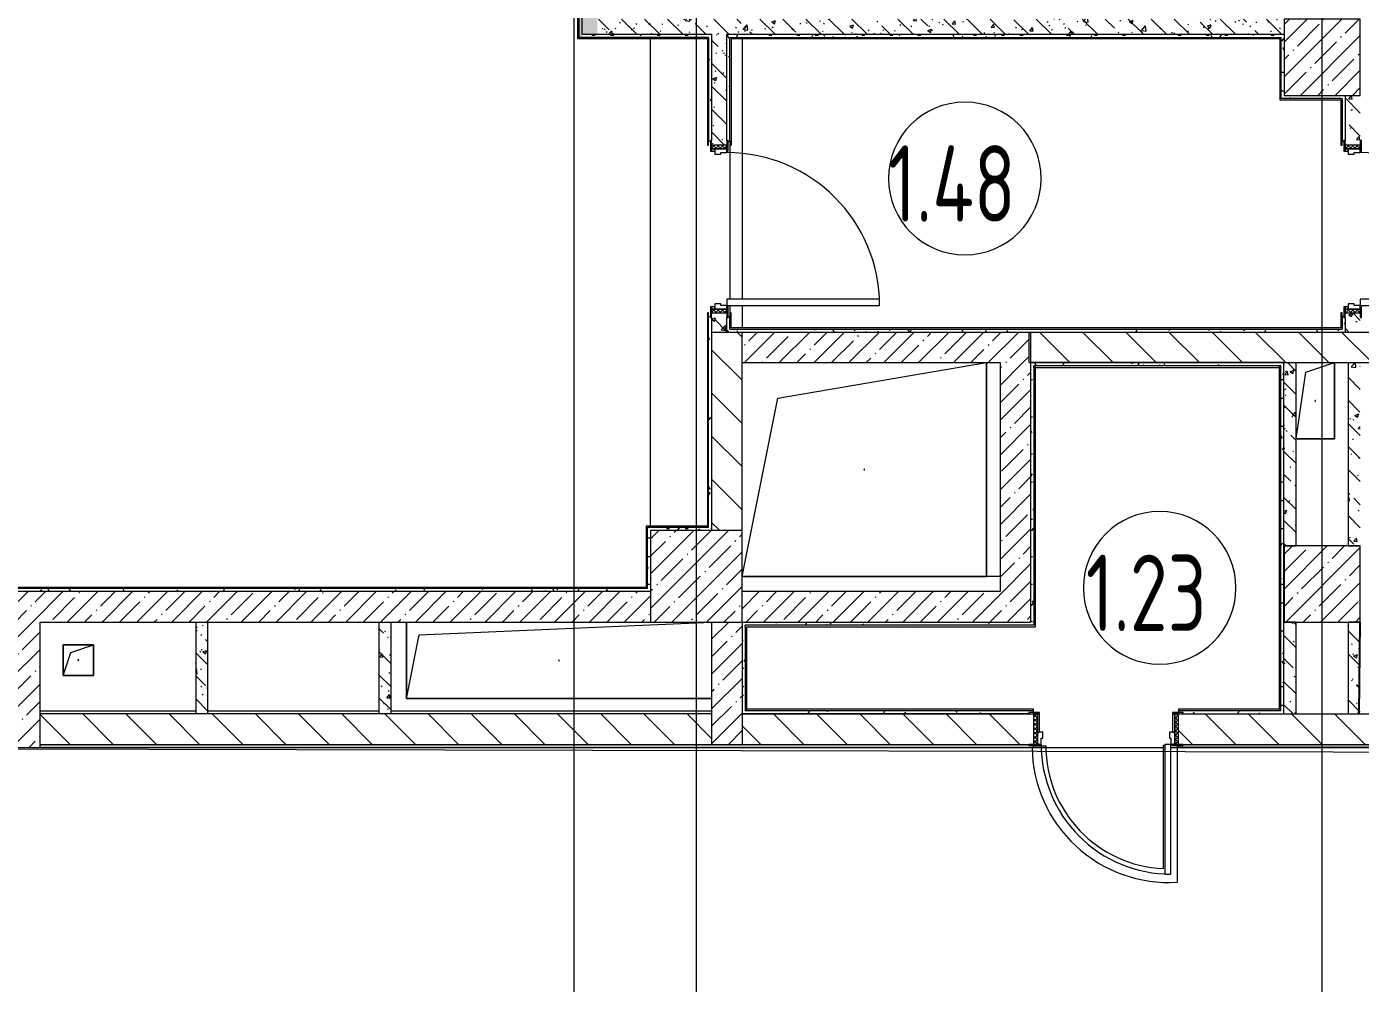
# Model space of a CAD drawing. Header units: millimetres. Extents: x -1113 to 415037, y -3642 to 354837.
# Drawn here: x 62137 to 70875, y 9199 to 15464 of the extents above; entities that cross this region are included whole.
import ezdxf

# ---------------------------------------------------------------- set-up
doc = ezdxf.new("R2010")
doc.units = ezdxf.units.MM
for name, color, linetype, lineweight in [('A-AREA-BNDY', 7, 'Continuous', 5), ('A-AREA-IDEN', 7, 'Continuous', 9), ('A-DOOR-2', 7, 'Continuous', 5), ('A-DOOR-FRAM-2', 7, 'Continuous', 5), ('A-FLOR', 7, 'Continuous', 9), ('A-GENM', 7, 'Continuous', 9), ('A-WALL', 7, 'Continuous', 5), ('I-WALL', 7, 'Continuous', 5), ('S-COLS', 7, 'Continuous', 9), ('S-COLS-1', 7, 'Continuous', 5), ('Оси', 7, 'Continuous', 9)]:
    doc.layers.add(name, color=color, linetype=linetype, lineweight=lineweight)
for name, color, linetype, lineweight, true_color in [('A-DOOR-1', 7, 'Continuous', 5, 0xc0c0c0), ('A-DOOR-FRAM-1', 7, 'Continuous', 5, 0xc0c0c0), ('A-WALL-1', 9, 'Continuous', 5, 0x808080), ('A-WALL-FNSH-1', 9, 'Continuous', 5, 0x808080)]:
    doc.layers.add(name, color=color, linetype=linetype, lineweight=lineweight, true_color=true_color)
doc.styles.add('СПДС', font='ГОСТ тип А.ttf', dxfattribs={"width": 0.9})
pattern_1 = [(135, (64.7, -136.06), (-150.8683, -150.8683), [213.36, -35.56, 7.112, -35.56]), (135, (64.7, 14.71), (-150.8683, -150.8683), []), (50, (64.7, -136.06), (255.05767, -22.3145), [26.67, -293.37]), (355, (64.7, -136.06), (-49.3404, 267.4791), [21.336, -234.696]), (100.451, (85.96, -137.92), (205.7195, 245.1636), [22.666, -249.326]), (46.184, (64.7, -64.94), (379.511, -58.86), [40.005, -440.055]), (96.636, (96.33, -69.85), (332.3634, 346.399), [33.999, -373.989]), (351.184, (64.7, -64.94), (332.3669, 346.3953), [32.004, -352.044]), (21, (100.26, -82.72), (212.2602, -143.1711), [26.67, -293.37]), (326, (100.26, -82.72), (86.5224, 257.8632), [21.336, -234.696]), (71.451, (117.95, -94.65), (298.78395, 114.6901), [22.666, -249.326]), (37.5, (64.7, -136.06), (4.32385, 118.37751), [6.706, -225.146, 6.706, -231.546, -235.585]), (37.5, (64.7, -136.06), (4.32385, 118.37751), [-470.103, 6.706, -228.879]), (7.5, (64.7, -136.06), (93.54758, 140.2533), [6.706, -129.134, 6.706, -219.812, -89.789]), (7.5, (64.7, -136.06), (93.54758, 140.2533), [-362.356, 6.706, -83.083]), (327.5, (-14.6, -136.06), (189.82734, -8.02019), [6.706, -82.194, 6.706, -270.662, -368.046]), (327.5, (-14.6, -136.06), (189.82734, -8.02019), [-366.268, 6.706, -361.34]), (317.5, (-50.16, -136.06), (207.38114, 35.59764), [6.706, -108.864, 6.706, -177.495, -261.366]), (317.5, (-50.16, -136.06), (207.38114, 35.59764), [-299.771, 6.706, -254.66])]
pattern_2 = [(45, (64.7, -136.06), (-114.04925, 114.04925), []), (45, (178.75, -136.06), (-114.04925, 114.04925), [201.612, -40.322, 6.706, -33.617])]
pattern_3 = [(135, (1751.41, 114.685), (-14.14214, -14.14214), []), (225, (1751.41, 114.685), (14.14214, -14.14214), [])]
pattern_4 = [(45, (-371.384, 114.685), (-14.1421, 14.1421), []), (135, (-371.384, 114.685), (-14.1421, -14.1421), [])]
pattern_5 = [(135, (64.7, -136.06), (-141.42136, -141.42136), [])]
pattern_6 = [(0, (64.7, -136.06), (243.84, 60.96), [20.117, -162.763, 20.117, -162.763, -975.36]), (0, (64.7, -136.06), (243.84, 60.96), [-365.76, 20.117, -345.643, 20.117, -162.763, -426.72]), (0, (64.7, -136.06), (243.84, 60.96), [-914.4, 20.117, -101.803, 20.117, -284.683]), (120, (156.14, -105.58), (-174.71291, 180.691634), [20.117, -162.763, 20.117, -162.763, -975.36]), (120, (156.14, -105.58), (-174.71291, 180.691634), [-365.76, 20.117, -345.643, 20.117, -162.763, -426.72]), (120, (156.14, -105.58), (-174.71291, 180.691634), [-914.4, 20.117, -101.803, 20.117, -284.683]), (240, (186.62, 16.34), (-69.12709, -241.651634), [20.117, -162.763, 20.117, -162.763, -975.36]), (240, (186.62, 16.34), (-69.12709, -241.651634), [-365.76, 20.117, -345.643, 20.117, -162.763, -426.72]), (240, (186.62, 16.34), (-69.12709, -241.651634), [-914.4, 20.117, -101.803, 20.117, -284.683])]

# ---------------------------------------------------------------- blocks, each defined once
blk = doc.blocks.new('BSC_Колонна _Прямоугольная - 600х600-23205240-Объем проектирования 1 этажа')
at = {"layer": 'S-COLS-1'}
h = blk.add_hatch(dxfattribs=at)
h.set_pattern_fill('FP_20', color=256, style=0, pattern_type=2)
h.set_pattern_definition([(45, (-66460, -12000), (-114.04925, 114.04925), []), (45, (-66345.95, -12000), (-114.04925, 114.04925), [201.613, -40.323, 6.706, -33.617])])
h.paths.add_polyline_path([(300, -300), (300, 300), (-300, 300), (-300, -300), (266.8, -300)])
for p, q in [((300, 300), (-300, 300)), ((-300, 300), (-300, -300)), ((300, -300), (300, 300)), ((-300, -300), (300, -300))]:
    blk.add_line(p, q, dxfattribs=at)
blk = doc.blocks.new('110_Дверь_СКБ_1Ст_Внутренняя1 - Д-11 1100x2100h_кладовые _все__ коридор _между помещениями блока столовой__ моечные _все_-32089444-Объем проектирования 1 этажа')
at = {"layer": 'A-DOOR-2'}
h = blk.add_hatch(dxfattribs=at)
h.set_pattern_fill('FP_44', color=256, style=0, pattern_type=2)
h.set_pattern_definition(pattern_3)
h.paths.add_polyline_path([(537.5, -50), (562.5, -50), (562.5, 50), (537.5, 48.6)])
at = {"layer": 'A-DOOR-FRAM-2'}
h = blk.add_hatch(dxfattribs=at)
h.set_pattern_fill('FP_45', color=256, style=0, pattern_type=2)
h.set_pattern_definition(pattern_4)
h.paths.add_polyline_path([(-537.5, -50), (-512.5, -50), (-512.5, 50), (-537.5, 50)])
at = {"layer": 'A-DOOR-1'}
for p, q in [((512.5, 1050), (472.5, 1050)), ((472.5, 1050), (472.5, 50)), ((512.5, 50), (512.5, 1050)), ((472.5, 50), (512.5, 50))]:
    blk.add_line(p, q, dxfattribs=at)
blk.add_arc((512.5, 50), 1000, 90, 180, dxfattribs=at)
at = {"layer": 'A-DOOR-FRAM-1'}
for p, q in [((-497.5, 58), (-567.5, 58)), ((-567.5, 58), (-567.5, 50)), ((-567.5, 50), (-497.5, 50)), ((-512.5, 50), (-537.5, 50)), ((-537.5, 50), (-537.5, -50)), ((-487.5, 50), (-512.5, 50)), ((-512.5, 50), (-512.5, -30)), ((-512.5, -50), (-512.5, 50)), ((-497.5, 50), (-512.5, 50)), ((-512.5, 50), (-512.5, 49)), ((-512.5, 49), (-497.5, 49)), ((-497.5, 50), (-497.5, 58)), ((-497.5, 49), (-497.5, 50)), ((-487.5, 10), (-487.5, 50)), ((-477.5, 10), (-487.5, 10)), ((-477.5, -30), (-477.5, 10)), ((512.5, 10), (502.5, 10)), ((502.5, 10), (502.5, -30)), ((512.5, 50), (512.5, 10)), ((537.5, 50), (512.5, 50)), ((592.5, 58), (522.5, 58)), ((522.5, 58), (522.5, 50)), ((537.5, 50), (522.5, 50)), ((522.5, 50), (522.5, 49)), ((522.5, 50), (592.5, 50)), ((522.5, 49), (537.5, 49)), ((537.5, -30), (537.5, 50)), ((562.5, 50), (537.5, 50)), ((537.5, 50), (537.5, -50)), ((537.5, 49), (537.5, 50)), ((562.5, -50), (562.5, 50)), ((592.5, 50), (592.5, 58)), ((-497.5, -50), (-567.5, -50)), ((-567.5, -50), (-567.5, -58)), ((-567.5, -58), (-497.5, -58)), ((-537.5, -50), (-512.5, -50)), ((-512.5, -30), (-477.5, -30)), ((-497.5, -30), (-512.5, -30)), ((-512.5, -30), (-512.5, -50)), ((-512.5, -50), (-497.5, -50)), ((-497.5, -50), (-497.5, -30)), ((-497.5, -58), (-497.5, -50)), ((502.5, -30), (537.5, -30)), ((537.5, -30), (522.5, -30)), ((522.5, -30), (522.5, -50)), ((522.5, -50), (537.5, -50)), ((592.5, -50), (522.5, -50)), ((522.5, -50), (522.5, -58)), ((522.5, -58), (592.5, -58)), ((537.5, -50), (537.5, -30)), ((537.5, -50), (562.5, -50)), ((592.5, -58), (592.5, -50))]:
    blk.add_line(p, q, dxfattribs=at)
blk = doc.blocks.new('110_Дверь_СКБ_1Ст_Внутренняя1 - Д-17д _Д-9_ 950x2100h_ПУИ_ С_У персонала-V65-Объем проектирования 1 этажа')
at = {"layer": 'A-DOOR-2'}
h = blk.add_hatch(dxfattribs=at)
h.set_pattern_fill('FP_33', color=256, style=0, pattern_type=2)
h.set_pattern_definition([(135, (1826.41, 164.685), (-14.14214, -14.14214), []), (225, (1826.41, 164.685), (14.14214, -14.14214), [])])
h.paths.add_polyline_path([(486.3, 100), (462.5, 100), (462.5, -100), (487.5, -100), (487.5, 100)])
at = {"layer": 'A-DOOR-FRAM-2'}
h = blk.add_hatch(dxfattribs=at)
h.set_pattern_fill('FP_34', color=256, style=0, pattern_type=2)
h.set_pattern_definition([(45, (-296.384, 164.685), (-14.1421, 14.1421), []), (135, (-296.384, 164.685), (-14.1421, -14.1421), [])])
h.paths.add_polyline_path([(-437.5, 100), (-462.5, 100), (-462.5, -100), (-437.5, -99.2)])
at = {"layer": 'A-DOOR-1'}
for p, q in [((-412.5, 950), (-412.5, 100)), ((-372.5, 950), (-412.5, 950)), ((-372.5, 100), (-372.5, 950)), ((-412.5, 100), (-372.5, 100))]:
    blk.add_line(p, q, dxfattribs=at)
blk.add_arc((-412.5, 100), 850, 360, 90, dxfattribs=at)
at = {"layer": 'A-DOOR-FRAM-1'}
for p, q in [((-422.5, 108), (-492.5, 108)), ((-492.5, 108), (-492.5, 100)), ((-492.5, 100), (-422.5, 100)), ((-437.5, 100), (-462.5, 100)), ((-462.5, 100), (-462.5, -100)), ((-412.5, 100), (-437.5, 100)), ((-437.5, 100), (-437.5, 20)), ((-437.5, -100), (-437.5, 100)), ((-422.5, 100), (-437.5, 100)), ((-437.5, 100), (-437.5, 99)), ((-437.5, 99), (-422.5, 99)), ((-422.5, 100), (-422.5, 108)), ((-422.5, 99), (-422.5, 100)), ((-412.5, 60), (-412.5, 100)), ((437.5, 100), (437.5, 60)), ((462.5, 100), (437.5, 100)), ((517.5, 108), (447.5, 108)), ((447.5, 108), (447.5, 100)), ((462.5, 100), (447.5, 100)), ((447.5, 100), (447.5, 99)), ((447.5, 100), (517.5, 100)), ((447.5, 99), (462.5, 99)), ((462.5, 20), (462.5, 100)), ((487.5, 100), (462.5, 100)), ((462.5, 100), (462.5, -100)), ((462.5, 99), (462.5, 100)), ((487.5, -100), (487.5, 100)), ((517.5, 100), (517.5, 108)), ((-437.5, 20), (-402.5, 20)), ((-422.5, 20), (-437.5, 20)), ((-437.5, 20), (-437.5, -100)), ((-422.5, -100), (-422.5, 20)), ((-402.5, 60), (-412.5, 60)), ((-402.5, 20), (-402.5, 60)), ((437.5, 60), (427.5, 60)), ((427.5, 60), (427.5, 20)), ((427.5, 20), (462.5, 20)), ((462.5, 20), (447.5, 20)), ((447.5, 20), (447.5, -100)), ((462.5, -100), (462.5, 20)), ((-422.5, -100), (-492.5, -100)), ((-492.5, -100), (-492.5, -108)), ((-492.5, -108), (-422.5, -108)), ((-462.5, -100), (-437.5, -100)), ((-437.5, -100), (-422.5, -100)), ((-422.5, -108), (-422.5, -100)), ((447.5, -100), (462.5, -100)), ((517.5, -100), (447.5, -100)), ((447.5, -100), (447.5, -108)), ((447.5, -108), (517.5, -108)), ((462.5, -100), (487.5, -100)), ((517.5, -108), (517.5, -100))]:
    blk.add_line(p, q, dxfattribs=at)
blk = doc.blocks.new('BSC_Колонна _Прямоугольная - 500х500-V91-Объем проектирования 1 этажа')
at = {"layer": 'S-COLS-1'}
h = blk.add_hatch(dxfattribs=at)
h.set_pattern_fill('FP_109', color=256, style=0, pattern_type=2)
h.set_pattern_definition([(45, (-70560, -15400), (-114.04925, 114.04925), []), (45, (-70445.95, -15400), (-114.04925, 114.04925), [201.613, -40.323, 6.706, -33.617])])
h.paths.add_polyline_path([(-222.9, -250), (250, -250), (250, 250), (-250, 250), (-250, -250)])
for p, q in [((250, 250), (-250, 250)), ((-250, 250), (-250, -250)), ((250, -250), (250, 250)), ((-250, -250), (250, -250))]:
    blk.add_line(p, q, dxfattribs=at)
blk = doc.blocks.new('GM_Отверстие прямоугольное _в плите_ - Отверстие-V121-Объем проектирования 1 этажа')
at = {"layer": 'A-GENM'}
for p, q in [((-125, -250), (-62.5, 187.5)), ((-62.5, 187.5), (125, 250)), ((125, 250), (125, -250)), ((125, -250), (125, 250)), ((125, -250), (-125, -250)), ((-125, -250), (125, -250))]:
    blk.add_line(p, q, dxfattribs=at)
for start, end in [(360, 180), (180, 360)]:
    blk.add_arc((0, 0), 2.5, start, end, dxfattribs=at)
blk = doc.blocks.new('GM_Отверстие прямоугольное _в плите_ - Отверстие-V160-Объем проектирования 1 этажа')
at = {"layer": 'A-GENM'}
for p, q in [((-100, -100), (-100, 100)), ((-100, 100), (100, 100)), ((100, 100), (-100, 100)), ((-100, 100), (-100, -100)), ((-50, 50), (100, 100)), ((100, 100), (100, -100)), ((100, -100), (100, 100)), ((-100, -100), (-50, 50)), ((100, -100), (-100, -100)), ((-100, -100), (100, -100))]:
    blk.add_line(p, q, dxfattribs=at)
for start, end in [(360, 180), (180, 360)]:
    blk.add_arc((0, 0), 2.5, start, end, dxfattribs=at)
blk = doc.blocks.new('GM_Отверстие прямоугольное _в плите_ - Отверстие-21957768-Объем проектирования 1 этажа')
at = {"layer": 'A-GENM'}
for p, q in [((-1000, -250), (-1000, 250)), ((-1000, 250), (-1000, -250)), ((-916.7, 166.7), (1000, 250)), ((-1000, -250), (-916.7, 166.7)), ((1000, -250), (-1000, -250)), ((-1000, -250), (1000, -250))]:
    blk.add_line(p, q, dxfattribs=at)
for start, end in [(360, 180), (180, 360)]:
    blk.add_arc((0, 0), 2.5, start, end, dxfattribs=at)
blk = doc.blocks.new('GM_Отверстие прямоугольное _в плите_ - Отверстие-21957881-Объем проектирования 1 этажа')
at = {"layer": 'A-GENM'}
for p, q in [((-566.7, 466.7), (800, 700)), ((800, 700), (800, -700)), ((800, -700), (800, 700)), ((-800, -700), (-566.7, 466.7)), ((800, -700), (-800, -700)), ((-800, -700), (800, -700))]:
    blk.add_line(p, q, dxfattribs=at)
for start, end in [(360, 180), (180, 360)]:
    blk.add_arc((0, 0), 2.5, start, end, dxfattribs=at)
blk = doc.blocks.new('110_Дверь_СКБ_1Ст_Внутренняя1 - Д-12 EIW 1100x2100h_кладовые _все__ коридор _между помещениями блока столовой__ моечные _все_-32933558-Объем проектирования 1 этажа')
at = {"layer": 'A-DOOR-2'}
h = blk.add_hatch(dxfattribs=at)
h.set_pattern_fill('FP_44', color=256, style=0, pattern_type=2)
h.set_pattern_definition(pattern_3)
h.paths.add_polyline_path([(562.5, 50), (537.5, 50), (537.5, -50), (562.5, -50)])
at = {"layer": 'A-DOOR-FRAM-2'}
h = blk.add_hatch(dxfattribs=at)
h.set_pattern_fill('FP_45', color=256, style=0, pattern_type=2)
h.set_pattern_definition(pattern_4)
h.paths.add_polyline_path([(-512.5, 50), (-537.5, 50), (-537.5, -50), (-512.5, -50)])
at = {"layer": 'A-DOOR-1'}
for p, q in [((512.5, 1050), (472.5, 1050)), ((472.5, 1050), (472.5, 50)), ((512.5, 50), (512.5, 1050)), ((472.5, 50), (512.5, 50))]:
    blk.add_line(p, q, dxfattribs=at)
blk.add_arc((512.5, 50), 1000, 90, 180, dxfattribs=at)
at = {"layer": 'A-DOOR-FRAM-1'}
for p, q in [((-497.5, 58), (-567.5, 58)), ((-567.5, 58), (-567.5, 50)), ((-567.5, 50), (-497.5, 50)), ((-512.5, 50), (-537.5, 50)), ((-537.5, 50), (-537.5, -50)), ((-487.5, 50), (-512.5, 50)), ((-512.5, 50), (-512.5, -30)), ((-512.5, -50), (-512.5, 50)), ((-497.5, 50), (-512.5, 50)), ((-512.5, 50), (-512.5, 49)), ((-512.5, 49), (-497.5, 49)), ((-497.5, 50), (-497.5, 58)), ((-497.5, 49), (-497.5, 50)), ((-487.5, 10), (-487.5, 50)), ((-477.5, 10), (-487.5, 10)), ((-477.5, -30), (-477.5, 10)), ((512.5, 10), (502.5, 10)), ((502.5, 10), (502.5, -30)), ((512.5, 50), (512.5, 10)), ((537.5, 50), (512.5, 50)), ((592.5, 58), (522.5, 58)), ((522.5, 58), (522.5, 50)), ((537.5, 50), (522.5, 50)), ((522.5, 50), (522.5, 49)), ((522.5, 50), (592.5, 50)), ((522.5, 49), (537.5, 49)), ((537.5, -30), (537.5, 50)), ((562.5, 50), (537.5, 50)), ((537.5, 50), (537.5, -50)), ((537.5, 49), (537.5, 50)), ((562.5, -50), (562.5, 50)), ((592.5, 50), (592.5, 58)), ((-497.5, -50), (-567.5, -50)), ((-567.5, -50), (-567.5, -58)), ((-567.5, -58), (-497.5, -58)), ((-537.5, -50), (-512.5, -50)), ((-512.5, -30), (-477.5, -30)), ((-497.5, -30), (-512.5, -30)), ((-512.5, -30), (-512.5, -50)), ((-512.5, -50), (-497.5, -50)), ((-497.5, -50), (-497.5, -30)), ((-497.5, -58), (-497.5, -50)), ((502.5, -30), (537.5, -30)), ((537.5, -30), (522.5, -30)), ((522.5, -30), (522.5, -50)), ((522.5, -50), (537.5, -50)), ((592.5, -50), (522.5, -50)), ((522.5, -50), (522.5, -58)), ((522.5, -58), (592.5, -58)), ((537.5, -50), (537.5, -30)), ((537.5, -50), (562.5, -50)), ((592.5, -58), (592.5, -50))]:
    blk.add_line(p, q, dxfattribs=at)
blk = doc.blocks.new('Марка_Помещения - Номер-25198446-Объем проектирования 1 этажа')
at = {"layer": 'A-AREA-IDEN'}
for start, end in [(360, 180), (180, 360)]:
    blk.add_arc((0, 0), 2.5, start, end, dxfattribs=at)

msp = doc.modelspace()

# ---------------------------------------------------------------- hatches: boundary and pattern name
at = {"layer": 'I-WALL'}
h = msp.add_hatch(dxfattribs=at)
h.set_pattern_fill('FP_191', color=256, style=0, pattern_type=2)
h.set_pattern_definition(pattern_6)
h.paths.add_polyline_path([(65774.7, 15393.9), (65774.7, 15533.9), (65754.7, 15533.9), (65754.7, 15393.9), (65759.9, 15393.9)])
h.paths.add_polyline_path([(65774.7, 16393.9), (65774.7, 22663.9), (65754.7, 22663.9), (65754.7, 16393.9), (65759.9, 16393.9)])
h = msp.add_hatch(dxfattribs=at)
h.set_pattern_fill('FP_41', color=256, style=0, pattern_type=2)
h.set_pattern_definition(pattern_1)
h.paths.add_polyline_path([(65774.7, 15413.9), (65874.7, 15413.9), (65874.7, 15613.9), (65774.7, 15613.9), (65774.7, 15513.9)])
h.paths.add_polyline_path([(65774.7, 16313.9), (65874.7, 16313.9), (65874.7, 22663.9), (65774.7, 22663.9), (65774.7, 16393.9)])
h = msp.add_hatch(dxfattribs=at)
h.set_pattern_fill('FP_41', color=256, style=0, pattern_type=2)
h.set_pattern_definition(pattern_1)
h.paths.add_polyline_path([(68599.7, 15413.9), (68599.7, 15513.9), (65874.7, 15513.9), (65874.7, 15413.9), (68514.7, 15413.9)])
h = msp.add_hatch(dxfattribs=at)
h.set_pattern_fill('FP_41', color=256, style=0, pattern_type=2)
h.set_pattern_definition(pattern_1)
h.paths.add_polyline_path([(68619.7, 15413.9), (70374.7, 15413.9), (70374.7, 15513.9), (68599.7, 15513.9), (68599.7, 15413.9)])
h = msp.add_hatch(dxfattribs=at)
h.set_pattern_fill('FP_191', color=256, style=0, pattern_type=2)
h.set_pattern_definition(pattern_6)
h.paths.add_polyline_path([(66604.7, 15393.9), (66624.7, 15393.9), (66624.7, 15413.9), (65774.7, 15413.9), (65774.7, 15393.9), (66596.7, 15393.9)])
h = msp.add_hatch(dxfattribs=at)
h.set_pattern_fill('FP_191', color=256, style=0, pattern_type=2)
h.set_pattern_definition(pattern_6)
h.paths.add_polyline_path([(66624.7, 12163.9), (66624.6, 13558.9), (66616.7, 13558.9), (66616.7, 13563.9), (66604.7, 13563.9), (66604.7, 12163.9)])
h.paths.add_polyline_path([(66616.7, 14713.9), (66616.7, 14718.9), (66624.7, 14718.9), (66624.7, 15393.9), (66604.7, 15393.7), (66604.7, 14713.9)])
h = msp.add_hatch(dxfattribs=at)
h.set_pattern_fill('FP_41', color=256, style=0, pattern_type=2)
h.set_pattern_definition(pattern_1)
h.paths.add_polyline_path([(66624.7, 13463.9), (66724.7, 13463.9), (66724.7, 13588.9), (66624.7, 13588.9), (66624.7, 13481.5)])
h.paths.add_polyline_path([(66724.7, 14688.9), (66724.7, 15413.9), (66624.7, 15413.9), (66624.7, 14688.9)])
h = msp.add_hatch(dxfattribs=at)
h.set_pattern_fill('FP_191', color=256, style=0, pattern_type=2)
h.set_pattern_definition(pattern_6)
h.paths.add_polyline_path([(66724.7, 13463.9), (66744.7, 13463.9), (66744.7, 13563.9), (66732.7, 13563.9), (66732.7, 13558.9), (66724.7, 13558.9), (66724.7, 13483.5)])
h.paths.add_polyline_path([(66732.7, 14713.9), (66744.7, 14713.9), (66744.7, 15413.9), (66724.7, 15413.9), (66724.8, 14718.9), (66732.7, 14718.9)])
h = msp.add_hatch(dxfattribs=at)
h.set_pattern_fill('FP_191', color=256, style=0, pattern_type=2)
h.set_pattern_definition(pattern_6)
h.paths.add_polyline_path([(66744.7, 15393.9), (70374.7, 15393.9), (70374.7, 15413.9), (66744.7, 15413.9)])
h = msp.add_hatch(dxfattribs=at)
h.set_pattern_fill('FP_191', color=256, style=0, pattern_type=2)
h.set_pattern_definition(pattern_6)
h.paths.add_polyline_path([(70354.7, 14993.9), (70374.7, 14993.9), (70374.7, 15393.9), (70354.7, 15393.9), (70354.7, 15013.9)])
h = msp.add_hatch(dxfattribs=at)
h.set_pattern_fill('FP_191', color=256, style=0, pattern_type=2)
h.set_pattern_definition(pattern_6)
h.paths.add_polyline_path([(70746.7, 14993.9), (70774.7, 14993.9), (70774.7, 15013.9), (70374.7, 15013.9), (70374.7, 14993.9), (70401.8, 14993.9)])
h = msp.add_hatch(dxfattribs=at)
h.set_pattern_fill('FP_191', color=256, style=0, pattern_type=2)
h.set_pattern_definition(pattern_6)
h.paths.add_polyline_path([(70754.7, 13483.9), (70774.7, 13484), (70773.3, 13558.9), (70766.7, 13558.9), (70766.7, 13563.9), (70754.7, 13563.9), (70754.7, 13491.9)])
h.paths.add_polyline_path([(70754.7, 14713.9), (70766.7, 14713.9), (70766.7, 14718.9), (70774.7, 14718.9), (70774.7, 14993.9), (70754.7, 14993.5), (70754.7, 14910.4)])
h = msp.add_hatch(dxfattribs=at)
h.set_pattern_fill('FP_41', color=256, style=0, pattern_type=2)
h.set_pattern_definition(pattern_1)
h.paths.add_polyline_path([(70820.4, 13463.9), (70874.7, 13463.9), (70874.7, 13588.9), (70774.7, 13588.9), (70774.7, 13463.9), (70794.7, 13463.9)])
h.paths.add_polyline_path([(70874.7, 14688.9), (70874.7, 15013.9), (70774.7, 15013.9), (70774.7, 14688.9)])
h = msp.add_hatch(dxfattribs=at)
h.set_pattern_fill('FP_23', color=256, style=0, pattern_type=2)
h.set_pattern_definition(pattern_5)
h.paths.add_polyline_path([(66624.7, 12163.9), (66824.7, 12163.9), (66824.7, 13463.9), (66624.7, 13463.9), (66624.7, 12183.9)])
h = msp.add_hatch(dxfattribs=at)
h.set_pattern_fill('FP_191', color=256, style=0, pattern_type=2)
h.set_pattern_definition(pattern_6)
h.paths.add_polyline_path([(70774.7, 13463.9), (70774.7, 13483.9), (66744.7, 13483.9), (66744.7, 13463.9), (70754.7, 13463.9)])
h = msp.add_hatch(dxfattribs=at)
h.set_pattern_fill('FP_1', color=256, style=0, pattern_type=2)
h.set_pattern_definition(pattern_2)
h.paths.add_polyline_path([(68514.7, 13263.9), (68704.7, 13263.9), (68704.7, 13463.9), (66824.7, 13463.9), (66824.7, 13263.9), (68424.7, 13263.9)])
h = msp.add_hatch(dxfattribs=at)
h.set_pattern_fill('FP_23', color=256, style=0, pattern_type=2)
h.set_pattern_definition(pattern_5)
h.paths.add_polyline_path([(77344.5, 13263.9), (84764.7, 13263.9), (84764.7, 13463.9), (68714.7, 13463.9), (68714.7, 13263.9), (77286.3, 13263.9)])
h = msp.add_hatch(dxfattribs=at)
h.set_pattern_fill('FP_1', color=256, style=0, pattern_type=2)
h.set_pattern_definition(pattern_2)
h.paths.add_polyline_path([(68714.7, 11563.9), (68714.7, 13263.9), (68514.7, 13263.9), (68514.7, 11563.9), (68689.5, 11563.9)])
h = msp.add_hatch(dxfattribs=at)
h.set_pattern_fill('FP_191', color=256, style=0, pattern_type=2)
h.set_pattern_definition(pattern_6)
h.paths.add_polyline_path([(68714.7, 13243.9), (70354.5, 13243.9), (70354.2, 13263.9), (68714.7, 13263.9)])
h = msp.add_hatch(dxfattribs=at)
h.set_pattern_fill('FP_191', color=256, style=0, pattern_type=2)
h.set_pattern_definition(pattern_6)
h.paths.add_polyline_path([(68734.7, 11543.9), (68734.7, 13243.9), (68714.7, 13243.9), (68714.7, 11543.9), (68733.5, 11543.9)])
h = msp.add_hatch(dxfattribs=at)
h.set_pattern_fill('FP_191', color=256, style=0, pattern_type=2)
h.set_pattern_definition(pattern_6)
h.paths.add_polyline_path([(70354.5, 10983.9), (70374.5, 10983.9), (70374.5, 13263.9), (70354.5, 13263.9), (70354.5, 10984.3)])
h = msp.add_hatch(dxfattribs=at)
h.set_pattern_fill('FP_41', color=256, style=0, pattern_type=2)
h.set_pattern_definition(pattern_1)
h.paths.add_polyline_path([(70374.5, 10963.9), (70454.5, 10963.9), (70454.5, 11563.9), (70374.7, 11563.9), (70374.7, 12063.9), (70454.5, 12063.9), (70454.5, 13263.9), (70374.5, 13263.9), (70374.5, 10983.9)])
h = msp.add_hatch(dxfattribs=at)
h.set_pattern_fill('FP_41', color=256, style=0, pattern_type=2)
h.set_pattern_definition(pattern_1)
h.paths.add_polyline_path([(70874.7, 10963.9), (70874.7, 11563.9), (70794.7, 11563.9), (70794.7, 10963.9)])
h.paths.add_polyline_path([(70794.7, 12063.9), (70874.7, 12063.9), (70874.7, 13263.9), (70794.7, 13263.9), (70794.7, 12576.4)])
h = msp.add_hatch(dxfattribs=at)
h.set_pattern_fill('FP_191', color=256, style=0, pattern_type=2)
h.set_pattern_definition(pattern_6)
h.paths.add_polyline_path([(66224.7, 12163.9), (66604.7, 12163.9), (66604.6, 12183.9), (66204.7, 12183.9), (66204.7, 12163.9)])
h = msp.add_hatch(dxfattribs=at)
h.set_pattern_fill('FP_191', color=256, style=0, pattern_type=2)
h.set_pattern_definition(pattern_6)
h.paths.add_polyline_path([(66224.7, 11763.9), (66224.7, 12163.9), (66204.7, 12163.9), (66204.7, 11763.9)])
h = msp.add_hatch(dxfattribs=at)
h.set_pattern_fill('FP_191', color=256, style=0, pattern_type=2)
h.set_pattern_definition(pattern_6)
h.paths.add_polyline_path([(66204.7, 11763.9), (66204.7, 11783.9), (60824.7, 11783.9), (60824.7, 11763.9), (66071, 11763.9)])
h = msp.add_hatch(dxfattribs=at)
h.set_pattern_fill('FP_1', color=256, style=0, pattern_type=2)
h.set_pattern_definition(pattern_2)
h.paths.add_polyline_path([(61424.7, 11563.9), (66224.7, 11563.9), (66224.7, 11763.9), (60824.7, 11763.9), (60824.7, 11563.9), (61318.3, 11563.9)])
h = msp.add_hatch(dxfattribs=at)
h.set_pattern_fill('FP_1', color=256, style=0, pattern_type=2)
h.set_pattern_definition(pattern_2)
h.paths.add_polyline_path([(67699.7, 11563.9), (68514.7, 11563.9), (68514.7, 11763.9), (66824.7, 11763.9), (66824.7, 11563.9), (66858.3, 11563.9)])
h = msp.add_hatch(dxfattribs=at)
h.set_pattern_fill('FP_1', color=256, style=0, pattern_type=2)
h.set_pattern_definition(pattern_2)
h.paths.add_polyline_path([(62025.6, 10743.9), (62224.7, 10743.9), (62224.7, 11563.9), (62024.7, 11563.9), (62024.7, 10743.9)])
h = msp.add_hatch(dxfattribs=at)
h.set_pattern_fill('FP_41', color=256, style=0, pattern_type=2)
h.set_pattern_definition(pattern_1)
h.paths.add_polyline_path([(63244.7, 10963.9), (63324.7, 10963.9), (63324.7, 11563.9), (63244.7, 11563.9), (63244.7, 10983.9)])
h = msp.add_hatch(dxfattribs=at)
h.set_pattern_fill('FP_41', color=256, style=0, pattern_type=2)
h.set_pattern_definition(pattern_1)
h.paths.add_polyline_path([(64444.7, 10963.9), (64524.7, 10963.9), (64524.7, 11563.9), (64444.7, 11563.9), (64444.7, 10983.9)])
h = msp.add_hatch(dxfattribs=at)
h.set_pattern_fill('FP_1', color=256, style=0, pattern_type=2)
h.set_pattern_definition(pattern_2)
h.paths.add_polyline_path([(66624.7, 10763.9), (66824.7, 10763.9), (66824.7, 11563.9), (66624.7, 11563.9), (66624.7, 10963.9)])
h = msp.add_hatch(dxfattribs=at)
h.set_pattern_fill('FP_191', color=256, style=0, pattern_type=2)
h.set_pattern_definition(pattern_6)
h.paths.add_polyline_path([(66824.7, 10963.9), (66844.7, 10963.9), (66844.7, 11563.9), (66824.7, 11563.9), (66824.7, 10983.9)])
h = msp.add_hatch(dxfattribs=at)
h.set_pattern_fill('FP_191', color=256, style=0, pattern_type=2)
h.set_pattern_definition(pattern_6)
h.paths.add_polyline_path([(68714.7, 11543.9), (68714.7, 11563.9), (66844.7, 11563.9), (66844.7, 11543.9), (68701.2, 11543.9)])
h = msp.add_hatch(dxfattribs=at)
h.set_pattern_fill('FP_23', color=256, style=0, pattern_type=2)
h.set_pattern_definition(pattern_5)
h.paths.add_polyline_path([(73024.5, 10763.9), (73604.7, 10763.9), (73604.7, 10963.9), (72994.5, 10963.9), (72994.5, 10763.9)])
h.paths.add_polyline_path([(69683.5, 10763.9), (72044.5, 10763.9), (72044.5, 10963.9), (69683.5, 10963.9)])
h.paths.add_polyline_path([(66824.7, 10763.9), (68733.5, 10763.9), (68733.5, 10963.9), (66824.7, 10963.9)])
h.paths.add_polyline_path([(65759.9, 10763.9), (66624.7, 10763.9), (66624.7, 10963.9), (62224.7, 10963.9), (62224.7, 10763.9), (63696.9, 10763.9)])
h = msp.add_hatch(dxfattribs=at)
h.set_pattern_fill('FP_191', color=256, style=0, pattern_type=2)
h.set_pattern_definition(pattern_6)
h.paths.add_polyline_path([(70354.5, 10963.9), (70374.5, 10963.9), (70374.5, 10983.9), (69683.5, 10983.9), (69683.5, 10971.9), (69713.5, 10971.9), (69713.5, 10963.9), (70343.5, 10963.9)])
h.paths.add_polyline_path([(66925.4, 10963.9), (68703.5, 10964.3), (68703.5, 10971.9), (68733.5, 10971.9), (68733.5, 10983.9), (66844.7, 10983.9), (66844.7, 10963.9)])
h = msp.add_hatch(dxfattribs=at)
h.set_pattern_fill('FP_191', color=256, style=0, pattern_type=2)
h.set_pattern_definition(pattern_6)
h.paths.add_polyline_path([(75043.7, 10743.9), (75534.7, 10743.9), (75534.7, 10763.9), (73024.5, 10763.7), (73024.5, 10755.9), (72994.5, 10755.9), (72994.5, 10743.9), (74124.7, 10743.9)])
h.paths.add_polyline_path([(62024.7, 10743.9), (62024.7, 10763.9), (62004.7, 10763.9), (62004.7, 10743.9)])
h.paths.add_polyline_path([(62224.7, 10743.9), (68733.5, 10743.9), (68733.5, 10755.9), (68703.5, 10755.9), (68703.5, 10763.9), (62224.7, 10763.9)])
h.paths.add_polyline_path([(72044.5, 10743.9), (72044.5, 10755.9), (72014.5, 10755.9), (72014.5, 10763.9), (69713.5, 10763.9), (69713.5, 10755.9), (69683.5, 10755.9), (69683.5, 10743.9), (72014.5, 10743.9)])
at = {"layer": 'S-COLS-1'}
h = msp.add_hatch(dxfattribs=at)
h.set_pattern_fill('FP_1', color=256, style=0, pattern_type=2)
h.set_pattern_definition(pattern_2)
h.paths.add_polyline_path([(70454.5, 11563.9), (70874.7, 11563.9), (70874.7, 12063.9), (70374.7, 12063.9), (70374.7, 11563.9)])

# ---------------------------------------------------------------- linework, layer by layer
msp.add_lwpolyline([(70867.9, 10964.1), (70874.7, 11563.9)])
at = {"layer": 'A-AREA-BNDY', "flags": 128}
msp.add_lwpolyline([(75542.7, 9162.2), (75546.3, 10701.2), (61965.3, 10733), (61966.4, 11203), (61408.4, 11204.4), (61407.3, 10734.4), (51715.4, 10757.1), (51717.3, 11578.1), (48808.8, 11584.9), (48788.3, 11585), (48788.3, 11564), (48188.3, 11565.4), (48188.3, 11586.4), (48014.8, 11586.8), (45959.3, 11591.6)], dxfattribs=at)
at = {"layer": 'A-FLOR'}
for p, q in [((66224.7, 12191.9), (66224.7, 15385.9)), ((66824.7, 15385.1), (66824.7, 13678.9)), ((66604.7, 14713.9), (66616.7, 14713.9)), ((66732.7, 14713.9), (66744.7, 14713.9)), ((66744.7, 14696.4), (66744.7, 13678.9)), ((70754.7, 14713.9), (70766.7, 14713.9)), ((66744.7, 13638.9), (66744.7, 13588.9)), ((66824.7, 13638.9), (66824.7, 13491.9)), ((66616.7, 13563.9), (66604.7, 13563.9)), ((66744.7, 13563.9), (66732.7, 13563.9)), ((70766.7, 13563.9), (70754.7, 13563.9)), ((68514.7, 11863.9), (66824.7, 11863.9)), ((62224.7, 10983.9), (63244.7, 10983.9)), ((63324.7, 10983.9), (64444.7, 10983.9)), ((64524.7, 10983.9), (66624.7, 10983.9)), ((68733.5, 10971.9), (68733.5, 10983.9)), ((69683.5, 10983.9), (69683.5, 10971.9)), ((68733.5, 10743.9), (68733.5, 10754.5)), ((68733.5, 10754.5), (68814, 10754.5)), ((69585, 9950.2), (69585, 10759.5)), ((69585, 10759.5), (69593.5, 10759.5)), ((69633.5, 10759.5), (69643.5, 10759.5)), ((69675, 10755.9), (69675, 9861.2)), ((69683.5, 10755.9), (69683.5, 10743.9)), ((62004.7, 10743.9), (69593.5, 10743.9)), ((69633.5, 10743.9), (69673.3, 10743.9)), ((69683.5, 10743.9), (69675, 10743.9)), ((72904.5, 10743.9), (69683.5, 10743.9))]:
    msp.add_line(p, q, dxfattribs=at)
for centre, radius, start, end in [((69619.1, 10754.5), 805, 180, 267.57693), ((69619.1, 10754.5), 805, 180, 267.57693), ((69619, 10754.5), 895, 180.67679, 273.58586), ((69619, 10754.5), 895, 180.67679, 273.58586)]:
    msp.add_arc(centre, radius, start, end, dxfattribs=at)
at = {"layer": 'A-WALL'}
for p, q in [((66604.7, 15393.9), (65754.7, 15393.9)), ((66604.7, 15393.9), (66604.7, 14713.9)), ((66744.7, 14713.9), (66744.7, 15393.9)), ((70354.7, 15393.9), (70354.7, 14993.9)), ((70754.7, 14993.9), (70754.7, 14713.9)), ((70754.7, 14993.9), (70754.7, 14993.9)), ((66604.7, 12183.9), (66604.7, 13563.9)), ((66744.7, 13483.9), (66744.7, 13563.9)), ((70754.7, 13563.9), (70754.7, 13483.9)), ((66744.7, 13483.9), (70754.7, 13483.9)), ((68734.7, 13232.9), (68734.7, 13243.9)), ((70354.5, 13243.9), (68734.7, 13243.9)), ((68734.7, 13232.9), (68734.7, 13232.9)), ((66604.7, 12183.9), (66204.7, 12183.9)), ((66204.7, 12163.9), (66204.7, 12163.9)), ((66204.7, 11783.9), (66204.7, 12163.9)), ((70374.7, 11563.9), (70374.7, 12063.9)), ((70374.7, 12063.9), (70454.5, 12063.9)), ((70794.7, 12063.9), (70874.7, 12063.9)), ((66204.7, 11783.9), (60844.7, 11783.9)), ((68714.7, 11543.9), (66844.7, 11543.9)), ((70454.5, 11563.9), (70374.7, 11563.9)), ((70874.7, 11563.9), (70794.7, 11563.9)), ((68733.5, 10983.9), (66844.7, 10983.9)), ((70354.5, 10983.9), (69683.5, 10983.9)), ((70354.5, 10983.9), (70354.5, 10994.9)), ((70354.5, 10983.9), (70354.5, 10983.9))]:
    msp.add_line(p, q, dxfattribs=at)
at = {"layer": 'A-WALL-1'}
for p, q in [((65754.7, 15533.9), (65754.7, 15393.9)), ((65774.7, 15533.9), (65774.7, 15413.9)), ((65774.7, 15413.9), (66624.7, 15413.9)), ((66624.7, 15413.9), (66624.7, 14718.9)), ((66724.7, 15413.9), (70374.7, 15413.9)), ((66724.7, 14718.9), (66724.7, 15413.9)), ((66744.7, 15393.9), (70354.7, 15393.9)), ((70746.7, 14993.9), (70754.7, 14993.9)), ((70774.7, 15013.9), (70774.7, 14718.9)), ((66624.7, 13558.9), (66624.7, 12163.9)), ((66724.7, 13463.9), (66724.7, 13558.9)), ((70774.7, 13558.9), (70774.7, 13463.9)), ((66624.7, 13463.9), (85174.7, 13463.9)), ((66824.7, 12163.9), (66824.7, 13463.9)), ((68704.7, 13263.9), (68704.7, 13463.9)), ((68714.7, 13463.9), (68714.7, 11563.9)), ((66824.7, 13263.9), (68514.7, 13263.9)), ((68514.7, 13263.9), (68514.7, 11763.9)), ((68704.7, 13263.9), (73684.7, 13263.9)), ((70374.5, 13263.9), (68714.7, 13263.9)), ((70374.5, 10963.9), (70374.5, 13263.9)), ((70454.5, 12063.9), (70454.5, 13263.9)), ((70794.7, 13263.9), (70794.7, 12063.9)), ((66224.7, 11763.9), (60824.7, 11763.9)), ((68514.7, 11763.9), (66824.7, 11763.9)), ((62224.7, 11563.9), (66224.7, 11563.9)), ((62224.7, 10743.9), (62224.7, 11563.9)), ((63244.7, 11563.9), (63244.7, 10963.9)), ((63324.7, 10963.9), (63324.7, 11563.9)), ((64444.7, 11563.9), (64444.7, 10963.9)), ((64524.7, 10963.9), (64524.7, 11563.9)), ((66624.7, 11563.9), (66624.7, 10763.9)), ((66824.7, 11563.9), (68714.7, 11563.9)), ((66824.7, 11563.9), (66824.7, 10763.9)), ((66844.7, 11532.9), (66844.7, 11543.9)), ((70454.5, 10963.9), (70454.5, 11563.9)), ((70794.7, 11563.9), (70794.7, 10963.9)), ((66624.7, 10963.9), (62224.7, 10963.9)), ((68703.5, 10963.9), (66824.7, 10963.9)), ((66824.7, 10963.9), (68703.5, 10963.9)), ((69713.5, 10963.9), (72014.5, 10963.9)), ((69713.5, 10963.9), (70374.5, 10963.9)), ((62224.7, 10763.9), (68703.5, 10763.9)), ((68733.5, 10754.5), (68733.5, 10755.9)), ((69713.5, 10763.9), (72014.5, 10763.9))]:
    msp.add_line(p, q, dxfattribs=at)
at = {"layer": 'A-WALL-FNSH-1'}
for p, q in [((65746.7, 15533.9), (65746.7, 15385.9)), ((65746.7, 15385.9), (66596.7, 15385.9)), ((66596.7, 15385.9), (66596.7, 14688.9)), ((66752.7, 15393.9), (66752.7, 14688.9)), ((66752.7, 15385.9), (70346.7, 15385.9)), ((70346.7, 15385.9), (70346.7, 14985.9)), ((70346.7, 14985.9), (70746.7, 14985.9)), ((70746.7, 14993.9), (70354.7, 14993.9)), ((70746.7, 14985.9), (70746.7, 14688.9)), ((66596.7, 14688.9), (66604.7, 14688.9)), ((66604.7, 14688.9), (66604.7, 14713.9)), ((66744.7, 14713.9), (66744.7, 14696.4)), ((66744.7, 14688.9), (66752.7, 14688.9)), ((70746.7, 14688.9), (70754.7, 14688.9)), ((70754.7, 14688.9), (70754.7, 14713.9)), ((66604.7, 13588.9), (66596.7, 13588.9)), ((66596.7, 13588.9), (66596.7, 12191.9)), ((66604.7, 13563.9), (66604.7, 13588.9)), ((66744.7, 13588.9), (66744.7, 13563.9)), ((66752.7, 13588.9), (66744.7, 13588.9)), ((66752.7, 13491.9), (66752.7, 13588.9)), ((70754.7, 13588.9), (70746.7, 13588.9)), ((70746.7, 13588.9), (70746.7, 13491.9)), ((70754.7, 13563.9), (70754.7, 13588.9)), ((70746.7, 13491.9), (66752.7, 13491.9)), ((68734.7, 13232.9), (70354.5, 13232.9)), ((68734.7, 13232.9), (68734.7, 11543.9)), ((68745.7, 11532.9), (68745.7, 13243.9)), ((70343.5, 13243.9), (70343.5, 10983.9)), ((70354.5, 10994.9), (70354.5, 13243.9)), ((66196.7, 12191.9), (66196.7, 11791.9)), ((66596.7, 12191.9), (66196.7, 12191.9)), ((66204.7, 12163.9), (66204.7, 12183.9)), ((66196.7, 11791.9), (60852.7, 11791.9)), ((68734.7, 11543.9), (68714.7, 11543.9)), ((66844.7, 11532.9), (66844.7, 10983.9)), ((66855.7, 11532.9), (68745.7, 11532.9)), ((66855.7, 10983.9), (66855.7, 11532.9)), ((68733.5, 10994.9), (66844.7, 10994.9)), ((68733.5, 10983.9), (68733.5, 10994.9)), ((70354.5, 10994.9), (69683.5, 10994.9)), ((69683.5, 10994.9), (69683.5, 10983.9)), ((62003.7, 10742.9), (68733.5, 10742.9)), ((68733.5, 10742.9), (68733.5, 10743.9)), ((69683.5, 10743.9), (69683.5, 10742.9)), ((69683.5, 10742.9), (72044.5, 10742.9))]:
    msp.add_line(p, q, dxfattribs=at)
at = {"layer": 'S-COLS'}
for p, q in [((70454.5, 12063.9), (70374.7, 12063.9)), ((70374.7, 12063.9), (70374.7, 11563.9)), ((70874.7, 12063.9), (70794.7, 12063.9)), ((70374.7, 11563.9), (70454.5, 11563.9)), ((70794.7, 11563.9), (70874.7, 11563.9))]:
    msp.add_line(p, q, dxfattribs=at)
at = {"layer": 'S-COLS-1'}
for p, q in [((70794.7, 12063.9), (70454.5, 12063.9)), ((70874.7, 11563.9), (70874.7, 12063.9)), ((70454.5, 11563.9), (70794.7, 11563.9))]:
    msp.add_line(p, q, dxfattribs=at)
at = {"layer": 'Оси'}
for points in [[(65724.7, -2042.3), (65724.7, 2957.7), (65724.7, 22262), (65724.7, 27262)], [(66997.4, -2042.3), (66997.4, -1322.8), (66524.7, -759.5), (66524.7, 4240.5), (66524.7, 22262), (66524.7, 27262)], [(70624.7, -2042.3), (70624.7, 2957.7), (70624.7, 22262), (70624.7, 27262)]]:
    msp.add_lwpolyline(points, dxfattribs=at)

# ---------------------------------------------------------------- block references
at = {"layer": 'A-AREA-IDEN', "xscale": 199.9999999999999, "yscale": 199.9999999999999, "zscale": 199.9999999999999}
for p in [(68283.8, 14469.5), (69559.9, 11788.9)]:
    msp.add_blockref('Марка_Помещения - Номер-25198446-Объем проектирования 1 этажа', p, dxfattribs=at)
at = {"layer": 'A-DOOR-1'}
for name, p, rotation in [('110_Дверь_СКБ_1Ст_Внутренняя1 - Д-11 1100x2100h_кладовые _все__ коридор _между помещениями блока столовой__ моечные _все_-32089444-Объем проектирования 1 этажа', (66674.7, 14151.4), 270), ('110_Дверь_СКБ_1Ст_Внутренняя1 - Д-12 EIW 1100x2100h_кладовые _все__ коридор _между помещениями блока столовой__ моечные _все_-32933558-Объем проектирования 1 этажа', (70824.7, 14151.4), 270), ('110_Дверь_СКБ_1Ст_Внутренняя1 - Д-17д _Д-9_ 950x2100h_ПУИ_ С_У персонала-V65-Объем проектирования 1 этажа', (69221, 10863.9), 180)]:
    msp.add_blockref(name, p, dxfattribs=dict(at, rotation=rotation))
at = {"layer": 'A-GENM'}
for name, p in [('GM_Отверстие прямоугольное _в плите_ - Отверстие-21957881-Объем проектирования 1 этажа', (67624.7, 12563.9)), ('GM_Отверстие прямоугольное _в плите_ - Отверстие-V121-Объем проектирования 1 этажа', (70579.5, 13013.9)), ('GM_Отверстие прямоугольное _в плите_ - Отверстие-21957768-Объем проектирования 1 этажа', (65624.7, 11313.9)), ('GM_Отверстие прямоугольное _в плите_ - Отверстие-V160-Объем проектирования 1 этажа', (62475.4, 11314.6))]:
    msp.add_blockref(name, p, dxfattribs=at)
at = {"layer": 'S-COLS'}
for name, p in [('BSC_Колонна _Прямоугольная - 500х500-V91-Объем проектирования 1 этажа', (70624.7, 15263.9)), ('BSC_Колонна _Прямоугольная - 600х600-23205240-Объем проектирования 1 этажа', (66524.7, 11863.9))]:
    msp.add_blockref(name, p, dxfattribs=at)

# ---------------------------------------------------------------- texts
at = {"layer": 'A-AREA-IDEN', "char_height": 500, "attachment_point": 1, "style": 'СПДС'}
for s, insert, width in [('1.48', (67782, 14686.7), 1255.443), ('1.23', (69076.2, 12006), 1212.151)]:
    msp.add_mtext(s, dxfattribs=dict(at, insert=insert, width=width))

doc.saveas('drawing.dxf')
